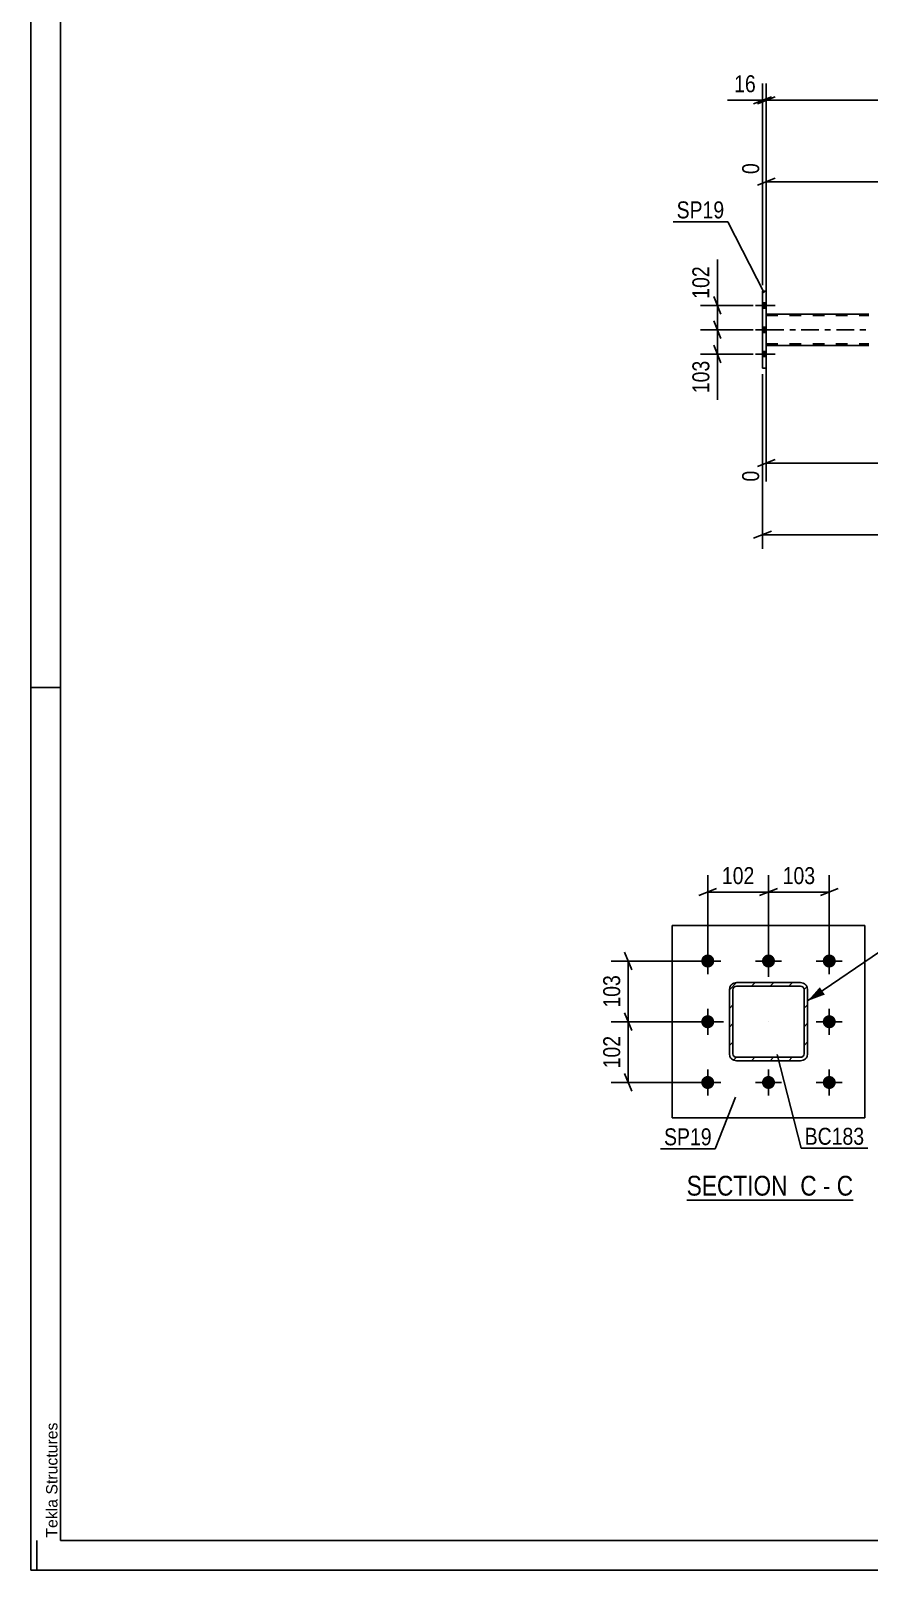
# Model space of a CAD drawing. Header units: millimetres. Extents: x -87 to 754, y -430 to 164.
# Drawn here: x -87.4 to 54, y -429.6 to -169.7 of the extents above; entities that cross this region are included whole.
import ezdxf

# ---------------------------------------------------------------- set-up
doc = ezdxf.new("R2010")
doc.units = ezdxf.units.MM
doc.linetypes.add('DXK_LINE_DOT2', pattern=[3.9198, 1.9599, -1.9599])
doc.linetypes.add('DXK_LINE_DOT3', pattern=[5.9187, 2.979, -0.9799, 0.9799, -0.9799])
doc.styles.add('Arial', font='ARIAL.TTF', dxfattribs={"height": 0.2})
doc.styles.add('Arial Narrow', font='ARIALN.TTF', dxfattribs={"height": 0.2})

# ---------------------------------------------------------------- blocks, each defined once
blk = doc.blocks.new('Unknown-814185698-1133')
at = {"color": 5, "linetype": 'Continuous'}
for p, q in [((-87.43, 164.39), (-87.43, -429.61)), ((-82.43, 159.39), (-82.43, -424.61)), ((-82.43, -280.61), (-87.43, -280.61)), ((-86.43, -429.61), (-86.43, -424.61)), ((-82.43, -424.61), (748.57, -424.61)), ((-87.43, -429.61), (753.57, -429.61))]:
    blk.add_line(p, q, dxfattribs=at)
at = {"color": 174, "linetype": 'Continuous', "style": 'Arial'}
blk.add_text('Tekla Structures', height=1.9102, rotation=90, dxfattribs=at).set_placement((-82.93, -424.11))
blk = doc.blocks.new('Unknown-814185698-13 - 8242')
at = {"color": 6, "linetype": 'Continuous'}
blk.add_line((23.21, -367.12), (51.28, -367.12), dxfattribs=at)
at = {"color": 0, "linetype": 'Continuous'}
blk.add_wipeout([(41.32, -366.37), (41.32, -362.87), (23.21, -362.87), (23.21, -366.37)], dxfattribs=at)
at = {"color": 7, "linetype": 'Continuous', "style": 'Arial Narrow'}
blk.add_text('SECTION ', height=3.34, dxfattribs=at).set_placement((23.21, -366.37))
at = {"color": 0, "linetype": 'Continuous'}
blk.add_wipeout([(45.14, -366.37), (45.14, -362.87), (42.37, -362.87), (42.37, -366.37)], dxfattribs=at)
blk.add_wipeout([(47.47, -366.37), (47.47, -362.87), (46.19, -362.87), (46.19, -366.37)], dxfattribs=at)
at = {"color": 7, "linetype": 'Continuous', "style": 'Arial Narrow'}
blk.add_text('C', height=3.34, dxfattribs=at).set_placement((42.37, -366.37))
at = {"color": 0, "linetype": 'Continuous'}
blk.add_wipeout([(51.28, -366.37), (51.28, -362.87), (48.52, -362.87), (48.52, -366.37)], dxfattribs=at)
at = {"color": 7, "linetype": 'Continuous', "style": 'Arial Narrow'}
for s, p in [('C', (48.52, -366.37)), ('-', (46.19, -366.37))]:
    blk.add_text(s, height=3.34, dxfattribs=at).set_placement(p)
blk = doc.blocks.new('Part-814185698-5511 - 5375')
at = {"color": 2, "linetype": 'Continuous'}
for p, q in [((35.99, -213.71), (36.63, -213.71)), ((35.99, -213.71), (35.99, -213.71)), ((35.99, -213.71), (35.99, -226.71)), ((36.63, -213.71), (36.63, -213.71)), ((36.63, -213.71), (36.63, -226.71)), ((36.63, -226.71), (35.99, -226.71)), ((35.99, -226.71), (35.99, -226.71)), ((36.63, -226.71), (36.63, -226.71))]:
    blk.add_line(p, q, dxfattribs=at)
at = {"color": 7, "linetype": 'DXK_LINE_DOT2'}
for p, q in [((36.63, -213.71), (35.99, -213.71)), ((35.99, -213.71), (35.99, -226.71)), ((36.63, -213.71), (36.63, -226.71)), ((35.99, -226.71), (36.63, -226.71))]:
    blk.add_line(p, q, dxfattribs=at)
blk = doc.blocks.new('Part-814185698-5551 - 5375')
at = {"color": 2, "linetype": 'Continuous'}
for p, q in [((53.95, -217.57), (36.63, -217.57)), ((53.95, -222.85), (36.63, -222.85))]:
    blk.add_line(p, q, dxfattribs=at)
at = {"color": 7, "linetype": 'DXK_LINE_DOT2'}
for p, q in [((36.63, -217.57), (36.63, -217.57)), ((36.63, -217.57), (36.63, -222.85)), ((36.63, -217.57), (36.63, -222.81)), ((53.95, -217.57), (36.63, -217.57)), ((36.63, -217.81), (53.95, -217.81)), ((36.63, -217.81), (53.95, -217.81)), ((36.63, -222.61), (53.95, -222.61)), ((36.63, -222.61), (53.95, -222.61)), ((36.63, -222.61), (36.63, -222.61)), ((36.63, -222.85), (36.63, -222.85)), ((53.95, -222.85), (36.63, -222.85))]:
    blk.add_line(p, q, dxfattribs=at)
at = {"color": 7, "linetype": 'DXK_LINE_DOT3'}
blk.add_line((36.63, -220.21), (53.95, -220.21), dxfattribs=at)
blk = doc.blocks.new('Bolt-814185698-5676 - 5375')
at = {"linetype": 'Continuous'}
for points in [[(36.63, -216.55), (36.63, -215.67), (35.99, -215.67), (35.99, -216.55)], [(36.63, -216.55), (36.63, -215.67), (35.99, -215.67), (35.99, -216.55)], [(36.63, -216.55), (36.63, -215.67), (35.99, -215.67), (35.99, -216.55)], [(36.63, -220.65), (36.63, -219.77), (35.99, -219.77), (35.99, -220.65)], [(36.63, -220.65), (36.63, -219.77), (35.99, -219.77), (35.99, -220.65)], [(36.63, -224.75), (36.63, -223.87), (35.99, -223.87), (35.99, -224.75)], [(36.63, -224.75), (36.63, -223.87), (35.99, -223.87), (35.99, -224.75)], [(36.63, -224.75), (36.63, -223.87), (35.99, -223.87), (35.99, -224.75)]]:
    blk.add_hatch(color=1, dxfattribs=at).paths.add_polyline_path(points)
at = {"color": 1, "linetype": 'Continuous'}
for p, q in [((35.99, -215.67), (36.63, -215.67)), ((35.99, -215.67), (36.63, -215.67)), ((35.99, -215.67), (36.63, -215.67)), ((34.83, -216.11), (38.15, -216.11)), ((34.83, -216.11), (38.15, -216.11)), ((34.83, -216.11), (38.15, -216.11)), ((35.99, -216.55), (36.63, -216.55)), ((35.99, -216.55), (36.63, -216.55)), ((35.99, -216.55), (36.63, -216.55)), ((34.83, -220.21), (38.15, -220.21)), ((34.83, -220.21), (38.15, -220.21)), ((35.99, -219.77), (36.63, -219.77)), ((35.99, -219.77), (36.63, -219.77)), ((35.99, -220.65), (36.63, -220.65)), ((35.99, -220.65), (36.63, -220.65)), ((34.83, -224.31), (38.15, -224.31)), ((34.83, -224.31), (38.15, -224.31)), ((34.83, -224.31), (38.15, -224.31)), ((35.99, -223.87), (36.63, -223.87)), ((35.99, -223.87), (36.63, -223.87)), ((35.99, -223.87), (36.63, -223.87)), ((35.99, -224.75), (36.63, -224.75)), ((35.99, -224.75), (36.63, -224.75)), ((35.99, -224.75), (36.63, -224.75))]:
    blk.add_line(p, q, dxfattribs=at)
blk = doc.blocks.new('Part-814185698-8256 - 8242')
at = {"linetype": 'Continuous'}
h = blk.add_hatch(dxfattribs=at)
h.set_pattern_fill('', scale=0.7, style=0, pattern_type=0)
h.set_pattern_definition([(45, (31.6123, -330.4237), (-1.57154, 1.57154), [])])
h.paths.add_polyline_path([(42.41, -330.42), (31.61, -330.42), (31.15, -330.52), (30.76, -330.78), (30.5, -331.16), (30.41, -331.62), (30.41, -342.42), (30.5, -342.88), (30.76, -343.27), (31.15, -343.53), (31.61, -343.62), (42.41, -343.62), (42.87, -343.53), (43.26, -343.27), (43.52, -342.88), (43.61, -342.42), (43.61, -331.62), (43.52, -331.16), (43.26, -330.78), (42.87, -330.52)])
h.paths.add_polyline_path([(42.97, -331.39), (43.01, -331.62), (43.01, -342.42), (42.97, -342.65), (42.84, -342.85), (42.64, -342.98), (42.41, -343.02), (31.61, -343.02), (31.38, -342.98), (31.19, -342.85), (31.06, -342.65), (31.01, -342.42), (31.01, -331.62), (31.06, -331.39), (31.19, -331.2), (31.38, -331.07), (31.61, -331.02), (42.41, -331.02), (42.64, -331.07), (42.84, -331.2)])
at = {"color": 7, "linetype": 'DXK_LINE_DOT2'}
for p, q in [((30.41, -331.62), (30.5, -331.16)), ((30.41, -342.42), (30.41, -331.62)), ((31.06, -331.39), (31.01, -331.62)), ((31.01, -342.42), (31.01, -331.62)), ((31.19, -331.2), (31.06, -331.39)), ((31.15, -330.52), (31.61, -330.42)), ((31.38, -331.07), (31.19, -331.2)), ((31.61, -331.02), (31.38, -331.07)), ((31.61, -330.42), (42.41, -330.42)), ((31.61, -331.02), (42.41, -331.02)), ((42.41, -330.42), (42.87, -330.52)), ((42.64, -331.07), (42.41, -331.02)), ((42.84, -331.2), (42.64, -331.07)), ((42.97, -331.39), (42.84, -331.2)), ((43.01, -331.62), (42.97, -331.39)), ((43.01, -342.42), (43.01, -331.62)), ((43.52, -331.16), (43.61, -331.62)), ((43.61, -342.42), (43.61, -331.62)), ((30.5, -342.88), (30.41, -342.42)), ((31.01, -342.42), (31.06, -342.65)), ((31.06, -342.65), (31.19, -342.85)), ((31.19, -342.85), (31.38, -342.98)), ((31.38, -342.98), (31.61, -343.02)), ((42.41, -343.02), (42.64, -342.98)), ((42.64, -342.98), (42.84, -342.85)), ((42.84, -342.85), (42.97, -342.65)), ((42.97, -342.65), (43.01, -342.42)), ((43.61, -342.42), (43.52, -342.88)), ((31.61, -343.62), (31.15, -343.53)), ((31.61, -343.02), (42.41, -343.02)), ((31.61, -343.62), (42.41, -343.62)), ((42.87, -343.53), (42.41, -343.62))]:
    blk.add_line(p, q, dxfattribs=at)
at = {"color": 2, "linetype": 'Continuous'}
for p, q in [((30.5, -331.16), (30.41, -331.62)), ((30.41, -331.62), (30.41, -331.62)), ((30.41, -342.42), (30.41, -331.62)), ((31.01, -331.62), (31.06, -331.39)), ((31.01, -331.62), (31.01, -331.62)), ((31.01, -342.42), (31.01, -331.62)), ((31.06, -331.39), (31.19, -331.2)), ((31.61, -330.42), (31.15, -330.52)), ((31.19, -331.2), (31.38, -331.07)), ((31.38, -331.07), (31.61, -331.02)), ((31.61, -330.42), (31.61, -330.42)), ((31.61, -330.42), (42.41, -330.42)), ((31.61, -331.02), (31.61, -331.02)), ((31.61, -331.02), (42.41, -331.02)), ((42.41, -330.42), (42.41, -330.42)), ((42.87, -330.52), (42.41, -330.42)), ((42.41, -331.02), (42.41, -331.02)), ((42.41, -331.02), (42.64, -331.07)), ((42.64, -331.07), (42.84, -331.2)), ((42.84, -331.2), (42.97, -331.39)), ((42.97, -331.39), (43.01, -331.62)), ((43.01, -331.62), (43.01, -331.62)), ((43.01, -342.42), (43.01, -331.62)), ((43.61, -331.62), (43.52, -331.16)), ((43.61, -331.62), (43.61, -331.62)), ((43.61, -342.42), (43.61, -331.62)), ((30.41, -342.42), (30.41, -342.42)), ((30.41, -342.42), (30.5, -342.88)), ((31.01, -342.42), (31.01, -342.42)), ((31.06, -342.65), (31.01, -342.42)), ((31.19, -342.85), (31.06, -342.65)), ((31.38, -342.98), (31.19, -342.85)), ((31.61, -343.02), (31.38, -342.98)), ((42.64, -342.98), (42.41, -343.02)), ((42.84, -342.85), (42.64, -342.98)), ((42.97, -342.65), (42.84, -342.85)), ((43.01, -342.42), (42.97, -342.65)), ((43.01, -342.42), (43.01, -342.42)), ((43.52, -342.88), (43.61, -342.42)), ((43.61, -342.42), (43.61, -342.42)), ((31.15, -343.53), (31.61, -343.62)), ((31.61, -343.02), (31.61, -343.02)), ((31.61, -343.02), (42.41, -343.02)), ((31.61, -343.62), (31.61, -343.62)), ((31.61, -343.62), (42.41, -343.62)), ((42.41, -343.02), (42.41, -343.02)), ((42.41, -343.62), (42.87, -343.53)), ((42.41, -343.62), (42.41, -343.62))]:
    blk.add_line(p, q, dxfattribs=at)
at = {"color": 7, "linetype": 'DXK_LINE_DOT3'}
blk.add_line((37.01, -337.02), (37.01, -337.02), dxfattribs=at)
at = {"color": 7, "linetype": 'DXK_LINE_DOT2'}
for centre, start, end in [((31.61, -331.62), 112.4999, 157.4999), ((42.41, -331.62), 22.4999, 67.4999), ((31.61, -342.42), 202.4999, 247.4999), ((42.41, -342.42), 292.4999, 337.4999)]:
    blk.add_arc(centre, 1.2, start, end, dxfattribs=at)
at = {"color": 2, "linetype": 'Continuous'}
for centre, start, end in [((31.61, -331.62), 112.4999, 157.4999), ((42.41, -331.62), 22.4999, 67.4999), ((31.61, -342.42), 202.4999, 247.4999), ((42.41, -342.42), 292.4999, 337.4999)]:
    blk.add_arc(centre, 1.2, start, end, dxfattribs=at)
blk = doc.blocks.new('Bolt-814185698-8363 - 8242')
at = {"linetype": 'Continuous'}
for points in [[(25.66, -326.79), (25.68, -326.56), (25.75, -326.34), (25.86, -326.14), (26.01, -325.97), (26.2, -325.83), (26.4, -325.73), (26.63, -325.68), (26.86, -325.68), (27.08, -325.72), (27.3, -325.81), (27.48, -325.94), (27.64, -326.11), (27.76, -326.31), (27.83, -326.53), (27.86, -326.75), (27.84, -326.98), (27.78, -327.2), (27.66, -327.4), (27.51, -327.58), (27.33, -327.72), (27.12, -327.81), (26.9, -327.87), (26.67, -327.87), (26.44, -327.83), (26.23, -327.74), (26.04, -327.6), (25.88, -327.44), (25.77, -327.24), (25.69, -327.02)], [(35.91, -326.79), (35.93, -326.56), (36, -326.34), (36.11, -326.14), (36.26, -325.97), (36.45, -325.83), (36.65, -325.73), (36.88, -325.68), (37.11, -325.68), (37.33, -325.72), (37.55, -325.81), (37.73, -325.94), (37.89, -326.11), (38.01, -326.31), (38.08, -326.53), (38.11, -326.75), (38.09, -326.98), (38.03, -327.2), (37.91, -327.4), (37.76, -327.58), (37.58, -327.72), (37.37, -327.81), (37.15, -327.87), (36.92, -327.87), (36.69, -327.83), (36.48, -327.74), (36.29, -327.6), (36.13, -327.44), (36.02, -327.24), (35.94, -327.02)], [(46.16, -326.79), (46.18, -326.56), (46.25, -326.34), (46.36, -326.14), (46.51, -325.97), (46.7, -325.83), (46.9, -325.73), (47.13, -325.68), (47.36, -325.68), (47.58, -325.72), (47.8, -325.81), (47.98, -325.94), (48.14, -326.11), (48.26, -326.31), (48.33, -326.53), (48.36, -326.75), (48.34, -326.98), (48.28, -327.2), (48.16, -327.4), (48.01, -327.58), (47.83, -327.72), (47.62, -327.81), (47.4, -327.87), (47.17, -327.87), (46.94, -327.83), (46.73, -327.74), (46.54, -327.6), (46.38, -327.44), (46.27, -327.24), (46.19, -327.02)], [(25.66, -337.04), (25.68, -336.81), (25.75, -336.59), (25.86, -336.39), (26.01, -336.22), (26.2, -336.08), (26.4, -335.98), (26.63, -335.93), (26.86, -335.93), (27.08, -335.97), (27.3, -336.06), (27.48, -336.19), (27.64, -336.36), (27.76, -336.56), (27.83, -336.78), (27.86, -337), (27.84, -337.23), (27.77, -337.45), (27.66, -337.65), (27.51, -337.83), (27.33, -337.97), (27.12, -338.06), (26.9, -338.12), (26.67, -338.12), (26.44, -338.08), (26.23, -337.99), (26.04, -337.85), (25.88, -337.69), (25.77, -337.49), (25.69, -337.27)], [(46.16, -337.04), (46.18, -336.81), (46.25, -336.59), (46.36, -336.39), (46.51, -336.22), (46.7, -336.08), (46.9, -335.98), (47.13, -335.93), (47.36, -335.93), (47.58, -335.97), (47.8, -336.06), (47.98, -336.19), (48.14, -336.36), (48.26, -336.56), (48.33, -336.78), (48.36, -337), (48.34, -337.23), (48.27, -337.45), (48.16, -337.65), (48.01, -337.83), (47.83, -337.97), (47.62, -338.06), (47.4, -338.12), (47.17, -338.12), (46.94, -338.08), (46.73, -337.99), (46.54, -337.85), (46.38, -337.69), (46.27, -337.49), (46.19, -337.27)], [(25.66, -347.29), (25.68, -347.06), (25.75, -346.84), (25.86, -346.64), (26.01, -346.47), (26.2, -346.33), (26.4, -346.23), (26.63, -346.18), (26.86, -346.18), (27.08, -346.22), (27.3, -346.31), (27.48, -346.44), (27.64, -346.61), (27.76, -346.81), (27.83, -347.03), (27.86, -347.25), (27.84, -347.48), (27.77, -347.7), (27.66, -347.9), (27.51, -348.08), (27.33, -348.22), (27.12, -348.31), (26.9, -348.37), (26.67, -348.37), (26.44, -348.33), (26.23, -348.24), (26.04, -348.1), (25.88, -347.94), (25.77, -347.74), (25.69, -347.52)], [(35.91, -347.29), (35.93, -347.06), (36, -346.84), (36.11, -346.64), (36.26, -346.47), (36.45, -346.33), (36.65, -346.23), (36.88, -346.18), (37.11, -346.18), (37.33, -346.22), (37.55, -346.31), (37.73, -346.44), (37.89, -346.61), (38.01, -346.81), (38.08, -347.03), (38.11, -347.25), (38.09, -347.48), (38.02, -347.7), (37.91, -347.9), (37.76, -348.08), (37.58, -348.22), (37.37, -348.31), (37.15, -348.37), (36.92, -348.37), (36.69, -348.33), (36.48, -348.24), (36.29, -348.1), (36.13, -347.94), (36.02, -347.74), (35.94, -347.52)], [(46.16, -347.29), (46.18, -347.06), (46.25, -346.84), (46.36, -346.64), (46.51, -346.47), (46.7, -346.33), (46.9, -346.23), (47.13, -346.18), (47.36, -346.18), (47.58, -346.22), (47.8, -346.31), (47.98, -346.44), (48.14, -346.61), (48.26, -346.81), (48.33, -347.03), (48.36, -347.25), (48.34, -347.48), (48.27, -347.7), (48.16, -347.9), (48.01, -348.08), (47.83, -348.22), (47.62, -348.31), (47.4, -348.37), (47.17, -348.37), (46.94, -348.33), (46.73, -348.24), (46.54, -348.1), (46.38, -347.94), (46.27, -347.74), (46.19, -347.52)]]:
    blk.add_hatch(color=1, dxfattribs=at).paths.add_polyline_path(points)
at = {"color": 1, "linetype": 'Continuous'}
for p, q in [((26.76, -328.97), (26.76, -324.57)), ((37.01, -328.97), (37.01, -324.57)), ((47.26, -328.97), (47.26, -324.57)), ((28.96, -326.77), (24.56, -326.77)), ((39.21, -326.77), (34.81, -326.77)), ((49.46, -326.77), (45.06, -326.77)), ((26.76, -339.22), (26.76, -334.82)), ((47.26, -339.22), (47.26, -334.82)), ((28.96, -337.02), (24.56, -337.02)), ((49.46, -337.02), (45.06, -337.02)), ((26.76, -349.47), (26.76, -345.07)), ((37.01, -349.47), (37.01, -345.07)), ((47.26, -349.47), (47.26, -345.07)), ((28.96, -347.27), (24.56, -347.27)), ((39.21, -347.27), (34.81, -347.27)), ((49.46, -347.27), (45.06, -347.27))]:
    blk.add_line(p, q, dxfattribs=at)
blk = doc.blocks.new('Part-814185698-8259 - 8242')
at = {"color": 2, "linetype": 'Continuous'}
for p, q in [((53.26, -320.77), (20.76, -320.77)), ((20.76, -353.27), (20.76, -320.77)), ((53.26, -320.77), (53.26, -320.77)), ((53.26, -320.77), (53.26, -353.27)), ((53.26, -353.27), (20.76, -353.27)), ((53.26, -353.27), (53.26, -353.27))]:
    blk.add_line(p, q, dxfattribs=at)
at = {"color": 7, "linetype": 'DXK_LINE_DOT2'}
for p, q in [((20.76, -353.27), (20.76, -320.77)), ((53.26, -353.27), (53.26, -320.77))]:
    blk.add_line(p, q, dxfattribs=at)
blk = doc.blocks.new('StraightDimension-814185698-5705 - 5375')
at = {"color": 7, "linetype": 'Continuous'}
for p, q in [((192.44, -208.16), (192.44, -186.62)), ((36.63, -217.5), (36.63, -192.1)), ((38.13, -194.63), (35.13, -195.83)), ((190.94, -195.83), (193.94, -194.63)), ((36.63, -195.23), (192.44, -195.23))]:
    blk.add_line(p, q, dxfattribs=at)
at = {"color": 0, "linetype": 'Continuous'}
for points in [[(191.84, -186.02), (187.64, -186.02), (187.64, -194.53), (191.84, -194.53)], [(36.03, -191.5), (31.83, -191.5), (31.83, -194.53), (36.03, -194.53)]]:
    blk.add_wipeout(points, dxfattribs=at)
at = {"color": 0}
blk.add_wipeout([(118.79, -194.48), (118.79, -190.28), (110.28, -190.28), (110.28, -194.48)], dxfattribs=at)
at = {"color": 3, "linetype": 'Continuous', "style": 'Arial Narrow'}
for s, height, p in [('4105', 2.863, (191.24, -193.93)), ('0', 2.86, (35.43, -193.93))]:
    blk.add_text(s, height=height, rotation=90.0002, dxfattribs=at).set_placement(p)
at = {"color": 3, "style": 'Arial Narrow'}
blk.add_text('4105', height=2.863, dxfattribs=at).set_placement((110.88, -193.88))
blk = doc.blocks.new('StraightDimension-814185698-5732 - 5375')
at = {"color": 7, "linetype": 'Continuous'}
for p, q in [((36.63, -222.98), (36.63, -245.84)), ((192.44, -232.25), (192.44, -251.33)), ((38.13, -242.12), (35.13, -243.32)), ((36.63, -242.72), (192.44, -242.72)), ((190.94, -243.32), (193.94, -242.12))]:
    blk.add_line(p, q, dxfattribs=at)
at = {"color": 0}
blk.add_wipeout([(118.79, -241.97), (118.79, -237.77), (110.28, -237.77), (110.28, -241.97)], dxfattribs=at)
at = {"color": 0, "linetype": 'Continuous'}
for points in [[(36.03, -243.42), (31.83, -243.42), (31.83, -246.44), (36.03, -246.44)], [(191.84, -243.42), (187.64, -243.42), (187.64, -251.93), (191.84, -251.93)]]:
    blk.add_wipeout(points, dxfattribs=at)
at = {"color": 3, "style": 'Arial Narrow'}
blk.add_text('4105', height=2.863, dxfattribs=at).set_placement((110.88, -241.37))
at = {"color": 3, "linetype": 'Continuous', "style": 'Arial Narrow'}
for s, height, p in [('0', 2.86, (35.43, -245.84)), ('4105', 2.863, (191.24, -251.33))]:
    blk.add_text(s, height=height, rotation=90.0002, dxfattribs=at).set_placement(p)
blk = doc.blocks.new('StraightDimension-814185698-5769 - 5375')
at = {"color": 7, "linetype": 'Continuous'}
for p, q in [((35.99, -227.71), (35.99, -257.22)), ((37.49, -254.22), (34.49, -255.42)), ((35.99, -254.82), (641.89, -254.82))]:
    blk.add_line(p, q, dxfattribs=at)
blk = doc.blocks.new('StraightDimension-814185698-7772 - 5375')
at = {"color": 7, "linetype": 'Continuous'}
for p, q in [((36.63, -212.71), (36.63, -178.62)), ((38.13, -180.87), (35.13, -182.07)), ((36.63, -181.47), (641.25, -181.47))]:
    blk.add_line(p, q, dxfattribs=at)
blk = doc.blocks.new('StraightDimension-814185698-7773 - 5375')
at = {"color": 7, "linetype": 'Continuous'}
for p, q in [((35.99, -212.71), (35.99, -178.62)), ((36.63, -212.71), (36.63, -178.62)), ((34.49, -182.07), (37.49, -180.87)), ((38.13, -180.87), (35.13, -182.07)), ((35.99, -181.47), (36.63, -181.47))]:
    blk.add_line(p, q, dxfattribs=at)
at = {"color": 0}
blk.add_wipeout([(35.47, -180.72), (35.47, -176.52), (30.61, -176.52), (30.61, -180.72)], dxfattribs=at)
at = {"color": 7, "linetype": 'Continuous'}
blk.add_line((35.99, -181.47), (30.09, -181.47), dxfattribs=at)
blk.add_line((35.99, -181.47), (30.09, -181.47), dxfattribs=at)
at = {"color": 3, "style": 'Arial Narrow'}
blk.add_text('16', height=2.863, dxfattribs=at).set_placement((31.21, -180.12))
blk = doc.blocks.new('StraightDimension-814185698-8471 - 5375')
at = {"color": 7, "linetype": 'Continuous'}
for p, q in [((27.78, -214.61), (28.98, -217.61)), ((34.45, -216.11), (25.53, -216.11)), ((28.38, -220.21), (28.38, -216.11)), ((34.45, -220.21), (25.53, -220.21)), ((28.98, -221.71), (27.78, -218.71))]:
    blk.add_line(p, q, dxfattribs=at)
at = {"color": 0}
blk.add_wipeout([(27.63, -208.9), (23.43, -208.9), (23.43, -215.58), (27.63, -215.58)], dxfattribs=at)
at = {"color": 7, "linetype": 'Continuous'}
blk.add_line((28.38, -216.11), (28.38, -208.37), dxfattribs=at)
blk.add_line((28.38, -216.11), (28.38, -208.37), dxfattribs=at)
at = {"color": 3, "style": 'Arial Narrow'}
blk.add_text('102', height=2.863, rotation=90.0002, dxfattribs=at).set_placement((27.03, -214.98))
blk = doc.blocks.new('StraightDimension-814185698-8472 - 5375')
at = {"color": 7, "linetype": 'Continuous'}
for p, q in [((34.45, -220.21), (25.53, -220.21)), ((27.78, -218.71), (28.98, -221.71)), ((28.38, -224.31), (28.38, -220.21)), ((28.98, -225.81), (27.78, -222.81)), ((34.45, -224.31), (25.53, -224.31))]:
    blk.add_line(p, q, dxfattribs=at)
at = {"color": 0}
blk.add_wipeout([(27.63, -224.83), (23.43, -224.83), (23.43, -231.52), (27.63, -231.52)], dxfattribs=at)
at = {"color": 7, "linetype": 'Continuous'}
blk.add_line((28.38, -224.31), (28.38, -232.04), dxfattribs=at)
blk.add_line((28.38, -224.31), (28.38, -232.04), dxfattribs=at)
at = {"color": 3, "style": 'Arial Narrow'}
blk.add_text('103', height=2.863, rotation=90.0002, dxfattribs=at).set_placement((27.03, -230.92))
blk = doc.blocks.new('StraightDimension-814185698-8509 - 8242')
at = {"color": 7, "linetype": 'Continuous'}
for p, q in [((37.01, -329.42), (37.01, -312.29)), ((47.26, -325.77), (47.26, -312.29)), ((35.51, -315.74), (38.51, -314.54)), ((37.01, -315.14), (47.26, -315.14)), ((48.76, -314.54), (45.76, -315.74))]:
    blk.add_line(p, q, dxfattribs=at)
at = {"color": 0}
blk.add_wipeout([(45.48, -314.39), (45.48, -310.19), (38.8, -310.19), (38.8, -314.39)], dxfattribs=at)
at = {"color": 3, "style": 'Arial Narrow'}
blk.add_text('103', height=2.863, dxfattribs=at).set_placement((39.4, -313.79))
blk = doc.blocks.new('StraightDimension-814185698-8510 - 8242')
at = {"color": 7, "linetype": 'Continuous'}
for p, q in [((26.76, -325.77), (26.76, -312.29)), ((37.01, -329.42), (37.01, -312.29)), ((25.26, -315.74), (28.26, -314.54)), ((26.76, -315.14), (37.01, -315.14)), ((38.51, -314.54), (35.51, -315.74))]:
    blk.add_line(p, q, dxfattribs=at)
at = {"color": 0}
blk.add_wipeout([(35.23, -314.39), (35.23, -310.19), (28.55, -310.19), (28.55, -314.39)], dxfattribs=at)
at = {"color": 3, "style": 'Arial Narrow'}
blk.add_text('102', height=2.863, dxfattribs=at).set_placement((29.15, -313.79))
blk = doc.blocks.new('StraightDimension-814185698-8540 - 8242')
at = {"color": 7, "linetype": 'Continuous'}
for p, q in [((25.76, -326.77), (10.49, -326.77)), ((12.74, -325.27), (13.94, -328.27)), ((13.34, -337.02), (13.34, -326.77)), ((29.41, -337.02), (10.49, -337.02)), ((13.94, -338.52), (12.74, -335.52))]:
    blk.add_line(p, q, dxfattribs=at)
at = {"color": 0}
blk.add_wipeout([(12.59, -328.56), (8.39, -328.56), (8.39, -335.24), (12.59, -335.24)], dxfattribs=at)
at = {"color": 3, "style": 'Arial Narrow'}
blk.add_text('103', height=2.863, rotation=90.0002, dxfattribs=at).set_placement((11.99, -334.64))
blk = doc.blocks.new('StraightDimension-814185698-8541 - 8242')
at = {"color": 7, "linetype": 'Continuous'}
for p, q in [((29.41, -337.02), (10.49, -337.02)), ((12.74, -335.52), (13.94, -338.52)), ((13.34, -347.27), (13.34, -337.02)), ((25.76, -347.27), (10.49, -347.27)), ((13.94, -348.77), (12.74, -345.77))]:
    blk.add_line(p, q, dxfattribs=at)
at = {"color": 0}
blk.add_wipeout([(12.59, -338.81), (8.39, -338.81), (8.39, -345.49), (12.59, -345.49)], dxfattribs=at)
at = {"color": 3, "style": 'Arial Narrow'}
blk.add_text('102', height=2.863, rotation=90.0002, dxfattribs=at).set_placement((11.99, -344.89))
blk = doc.blocks.new('Mark-814185698-5507 - 5375')
at = {"color": 0}
blk.add_wipeout([(29.55, -201.41), (29.55, -198.41), (21.51, -198.41), (21.51, -201.41)], dxfattribs=at)
blk.add_wipeout([(29.55, -201.41), (29.55, -198.41), (21.51, -198.41), (21.51, -201.41)], dxfattribs=at)
at = {"color": 30, "linetype": 'Continuous'}
for p in [(20.91, -202.01), (36.28, -213.98)]:
    blk.add_line(p, (30.15, -202.01), dxfattribs=at)
at = {"color": 3, "style": 'Arial Narrow'}
blk.add_text('SP19', height=2.863, dxfattribs=at).set_placement((21.51, -201.41))
blk = doc.blocks.new('Mark-814185698-8558 - 8242')
at = {"color": 0}
blk.add_wipeout([(53.16, -357.79), (53.16, -354.79), (43.11, -354.79), (43.11, -357.79)], dxfattribs=at)
blk.add_wipeout([(53.16, -357.79), (53.16, -354.79), (43.11, -354.79), (43.11, -357.79)], dxfattribs=at)
at = {"color": 30, "linetype": 'Continuous'}
for p, q in [((38.48, -342.54), (42.51, -358.39)), ((42.51, -358.39), (53.76, -358.39))]:
    blk.add_line(p, q, dxfattribs=at)
at = {"color": 3, "style": 'Arial Narrow'}
blk.add_text('BC183', height=2.863, dxfattribs=at).set_placement((43.11, -357.79))
blk = doc.blocks.new('Mark-814185698-8561 - 8242')
at = {"color": 0}
blk.add_wipeout([(27.43, -357.88), (27.43, -354.88), (19.39, -354.88), (19.39, -357.88)], dxfattribs=at)
blk.add_wipeout([(27.43, -357.88), (27.43, -354.88), (19.39, -354.88), (19.39, -357.88)], dxfattribs=at)
at = {"color": 30, "linetype": 'Continuous'}
for p in [(31.42, -349.74), (18.79, -358.48)]:
    blk.add_line(p, (28.03, -358.48), dxfattribs=at)
at = {"color": 3, "style": 'Arial Narrow'}
blk.add_text('SP19', height=2.863, dxfattribs=at).set_placement((19.39, -357.88))
blk = doc.blocks.new('WeldMark-814185698-8587 - 8242')
at = {"linetype": 'Continuous'}
blk.add_hatch(color=30, dxfattribs=at).paths.add_polyline_path([(46.51, -332.44), (43.61, -333.52), (45.66, -331.2)])
at = {"color": 30, "linetype": 'Continuous'}
for p, q in [((43.61, -333.52), (57.13, -324.24)), ((57.13, -324.24), (66.13, -324.24))]:
    blk.add_line(p, q, dxfattribs=at)
at = {"color": 3, "linetype": 'Continuous'}
for q in [(64.84, -328.52), (61.42, -328.52)]:
    blk.add_line((61.42, -324.24), q, dxfattribs=at)
for start, end in [(90, 270), (270, 90)]:
    blk.add_arc((57.13, -324.24), 1.5, start, end, dxfattribs=at)
at = {"color": 0, "linetype": 'Continuous'}
blk.add_wipeout([(77.51, -325.14), (77.51, -322.14), (69.73, -322.14), (69.73, -325.14)], dxfattribs=at)
blk.add_wipeout([(77.51, -325.14), (77.51, -322.14), (69.73, -322.14), (69.73, -325.14)], dxfattribs=at)
at = {"color": 3, "linetype": 'Continuous'}
for q in [(70.42, -319.95), (70.42, -328.52)]:
    blk.add_line((66.13, -324.24), q, dxfattribs=at)
at = {"color": 3, "linetype": 'Continuous', "style": 'Arial'}
blk.add_text('TYP', height=2.865, dxfattribs=at).set_placement((69.73, -325.14))

msp = doc.modelspace()

# ---------------------------------------------------------------- block references
for name in ['Unknown-814185698-1133', 'Bolt-814185698-5676 - 5375', 'Part-814185698-5511 - 5375', 'Part-814185698-5551 - 5375', 'Part-814185698-8259 - 8242', 'Bolt-814185698-8363 - 8242', 'Part-814185698-8256 - 8242']:
    msp.add_blockref(name, (0, 0))

# ---------------------------------------------------------------- next in the draw order: block references
for name in ['StraightDimension-814185698-5705 - 5375', 'StraightDimension-814185698-5732 - 5375', 'StraightDimension-814185698-8509 - 8242', 'Mark-814185698-8558 - 8242', 'Unknown-814185698-13 - 8242']:
    msp.add_blockref(name, (0, 0))

# ---------------------------------------------------------------- next in the draw order: block references
for name in ['StraightDimension-814185698-7772 - 5375', 'StraightDimension-814185698-5769 - 5375', 'StraightDimension-814185698-8510 - 8242', 'WeldMark-814185698-8587 - 8242']:
    msp.add_blockref(name, (0, 0))

# ---------------------------------------------------------------- next in the draw order: block references
for name in ['StraightDimension-814185698-7773 - 5375', 'StraightDimension-814185698-8540 - 8242']:
    msp.add_blockref(name, (0, 0))

# ---------------------------------------------------------------- next in the draw order: block references
for name in ['StraightDimension-814185698-8471 - 5375', 'StraightDimension-814185698-8541 - 8242']:
    msp.add_blockref(name, (0, 0))

# ---------------------------------------------------------------- next in the draw order: block references
for name in ['Mark-814185698-5507 - 5375', 'StraightDimension-814185698-8472 - 5375', 'Mark-814185698-8561 - 8242']:
    msp.add_blockref(name, (0, 0))

doc.saveas('drawing.dxf')
